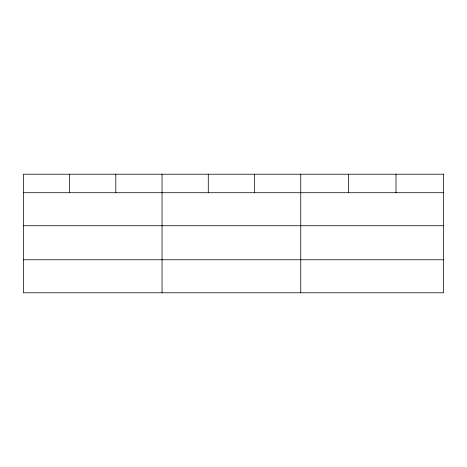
<?xml version="1.0" encoding="UTF-8"?>
<svg xmlns="http://www.w3.org/2000/svg" width="467" height="467" viewBox="0 0 467 467"><rect width="100%" height="100%" fill="white"/><g stroke="black" fill="none" stroke-linecap="round" stroke-linejoin="round"><path stroke-width="0.7" d="M23.35 192.719L443.65 192.719M23.35 225.742L443.65 225.742M23.35 259.763L443.65 259.763M396.016 174.214L396.016 192.719M348.382 174.214L348.382 192.719M300.748 174.214L300.748 292.786M254.515 174.214L254.515 192.719M208.282 174.214L208.282 192.719M162.049 174.214L162.049 292.786M115.816 174.214L115.816 192.719M69.583 174.214L69.583 192.719M443.65 174.214L23.35 174.214L23.35 292.786L443.65 292.786L443.65 174.214"/></g></svg>
